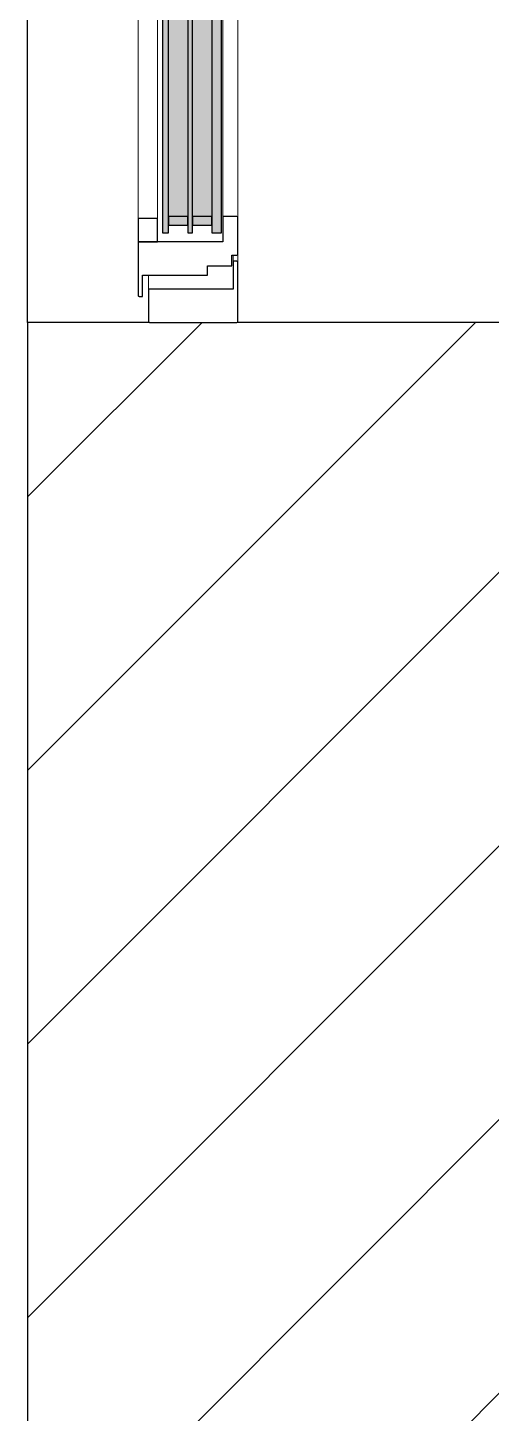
# Model space of a CAD drawing. Header units: millimetres. Extents: x 1680 to 166026, y 35966 to 91121.
# Drawn here: x 96509 to 96892, y 52227 to 53373 of the extents above; entities that cross this region are included whole.
import ezdxf

# ---------------------------------------------------------------- set-up
doc = ezdxf.new("R2010")
doc.units = ezdxf.units.MM
for name, color, linetype, lineweight in [('A-GLAZ', 151, 'Continuous', 18), ('A-WALL', 255, 'Continuous', 18), ('A-WALL-PATT', 111, 'Continuous', 50)]:
    doc.layers.add(name, color=color, linetype=linetype, lineweight=lineweight)

# ---------------------------------------------------------------- blocks, each defined once
blk = doc.blocks.new('Windows_Opening-Hinge_Strugal_S74RP_Two-Leaf_Fixed-Top_INT - Windows_Opening-Hinge_Strugal_S74RP_Two-Leaf_Fixed-Top_INT-V1-mebel yerləşmə planı')
at = {"layer": 'A-GLAZ'}
h = blk.add_hatch(color=256, dxfattribs=at)
h.paths.add_polyline_path([(726, -83.5), (60, -83.5), (60, -88.5), (726, -88.5)], flags=0)
h.paths.add_polyline_path([(726, -67.5), (726, -63.5), (60, -63.5), (60, -67.5), (710.3, -67.5)], flags=0)
h.paths.add_polyline_path([(726, -39.5), (60, -39.5), (60, -47.5), (726, -47.5)], flags=0)
h = blk.add_hatch(color=256, dxfattribs=at)
h.paths.add_polyline_path([(719.5, -67.5), (712.5, -67.5), (712.5, -83.5), (719.5, -83.5)], flags=0)
h.paths.add_polyline_path([(719.5, -63.5), (719.5, -47.5), (712.5, -47.5), (712.5, -63.5)], flags=0)
h.paths.add_polyline_path([(73.5, -63.5), (73.5, -47.5), (66.5, -47.5), (66.5, -63.5)], flags=0)
h.paths.add_polyline_path([(73.5, -83.5), (73.5, -67.5), (66.5, -67.5), (66.5, -83.5)], flags=0)
for points in [[(712.5, -47.5), (73.5, -47.5), (73.5, -63.5), (712.5, -63.5)], [(712.5, -67.5), (73.5, -67.5), (73.5, -83.5), (712.5, -83.5)]]:
    blk.add_hatch(color=256, dxfattribs=at).paths.add_polyline_path(points, flags=0)
for p, q in [((713.3, -26), (67.7, -26)), ((750.3, -26), (743.7, -26)), ((744.5, -30), (749.5, -30)), ((68.5, -38.5), (712.5, -38.5)), ((714, -92.5), (67, -92.5)), ((761, -100), (772.5, -100)), ((66.2, -108.5), (714.8, -108.5)), ((732.7, -108.5), (734.3, -108.5))]:
    blk.add_line(p, q, dxfattribs=at)
at = {"layer": 'A-GLAZ', "lineweight": 25}
for p, q in [((712.5, -26.8), (712.5, -38.5)), ((743.7, -26), (713.3, -26)), ((744.5, -31), (744.5, -26.8)), ((753.3, -31), (744.5, -31)), ((749.5, -26.8), (749.5, -30)), ((749.5, -30), (772.5, -30)), ((799.2, -26), (750.3, -26)), ((753.3, -51), (753.3, -31)), ((772.5, -30), (772.5, -100)), ((800, -99.2), (800, -26.8)), ((726, -39.5), (60, -39.5)), ((712.5, -38.5), (733.5, -38.5)), ((726, -47.5), (726, -39.5)), ((733.5, -38.5), (733.5, -107.7)), ((60, -47.5), (726, -47.5)), ((719.5, -47.5), (712.5, -47.5)), ((712.5, -47.5), (712.5, -63.5)), ((719.5, -63.5), (719.5, -47.5)), ((761, -51), (753.3, -51)), ((761, -105), (761, -51)), ((726, -63.5), (60, -63.5)), ((60, -67.5), (726, -67.5)), ((712.5, -63.5), (719.5, -63.5)), ((712.5, -67.5), (712.5, -83.5)), ((719.5, -67.5), (712.5, -67.5)), ((719.5, -83.5), (719.5, -67.5)), ((726, -67.5), (726, -63.5)), ((726, -83.5), (60, -83.5)), ((60, -88.5), (726, -88.5)), ((712.5, -83.5), (719.5, -83.5)), ((726, -88.5), (726, -83.5)), ((733.5, -92.5), (714, -92.5)), ((714, -92.5), (714, -107.7)), ((733.5, -107.7), (733.5, -92.5)), ((772.5, -100), (799.2, -100)), ((714.8, -108.5), (732.7, -108.5)), ((734.3, -108.5), (777.7, -108.5)), ((778.5, -105), (761, -105)), ((778.5, -107.7), (778.5, -105))]:
    blk.add_line(p, q, dxfattribs=at)
for centre, start, end in [((713.3, -26.8), 90, 180), ((743.7, -26.8), 360, 90), ((750.3, -26.8), 90, 183.7376), ((799.2, -26.8), 360, 90), ((799.2, -99.2), 270, 0), ((714.8, -107.7), 180, 270), ((732.7, -107.7), 270, 360), ((734.3, -107.7), 180, 270), ((777.7, -107.7), 270, 360)]:
    blk.add_arc(centre, 0.8, start, end, dxfattribs=at)

msp = doc.modelspace()

# ---------------------------------------------------------------- hatches: boundary and pattern name
at = {"layer": 'A-WALL-PATT', "lineweight": 18}
h = msp.add_hatch(dxfattribs=at)
h.set_pattern_fill('FP_1', color=256, style=0, pattern_type=2)
h.set_pattern_definition([(45, (69924.02, 59888.87), (-113.1371, 113.1371), [])])
h.paths.add_polyline_path([(96908.5, 45899.1), (96908.5, 48649.1), (96508.5, 48649.1), (96508.5, 45899.1)], flags=0)
h.paths.add_polyline_path([(96508.5, 50249.1), (96908.5, 50249.1), (96908.5, 53129.1), (96508.5, 53129.1), (96508.5, 50301.2)], flags=0)
h.paths.add_polyline_path([(96678.5, 54729.1), (96908.5, 54729.1), (96908.5, 57609.1), (96508.5, 57609.1), (96508.5, 54729.1), (96625.7, 54729.1)], flags=0)
h.paths.add_polyline_path([(96608.5, 59209.1), (96908.5, 59209.1), (96908.5, 63539.1), (96508.5, 63539.1), (96508.5, 59209.1)], flags=0)
h.paths.add_polyline_path([(96608.5, 65139.1), (96908.5, 65139.1), (96908.5, 66299.1), (96508.5, 66299.1), (96508.5, 65139.1)], flags=0)

# ---------------------------------------------------------------- linework, layer by layer
at = {"layer": 'A-WALL', "lineweight": 30}
for p, q in [((96508.5, 53129.1), (96508.5, 54729.1)), ((96609.3, 53129.1), (96508.5, 53129.1)), ((96508.5, 53129.1), (96508.5, 50249.1)), ((96908.5, 53129.1), (96681.8, 53129.1))]:
    msp.add_line(p, q, dxfattribs=at)

# ---------------------------------------------------------------- block references
at = {"layer": 'A-GLAZ', "rotation": 269.9999999999996}
msp.add_blockref('Windows_Opening-Hinge_Strugal_S74RP_Two-Leaf_Fixed-Top_INT - Windows_Opening-Hinge_Strugal_S74RP_Two-Leaf_Fixed-Top_INT-V1-mebel yerləşmə planı', (96708.5, 53929.1), dxfattribs=at)

doc.saveas('drawing.dxf')
